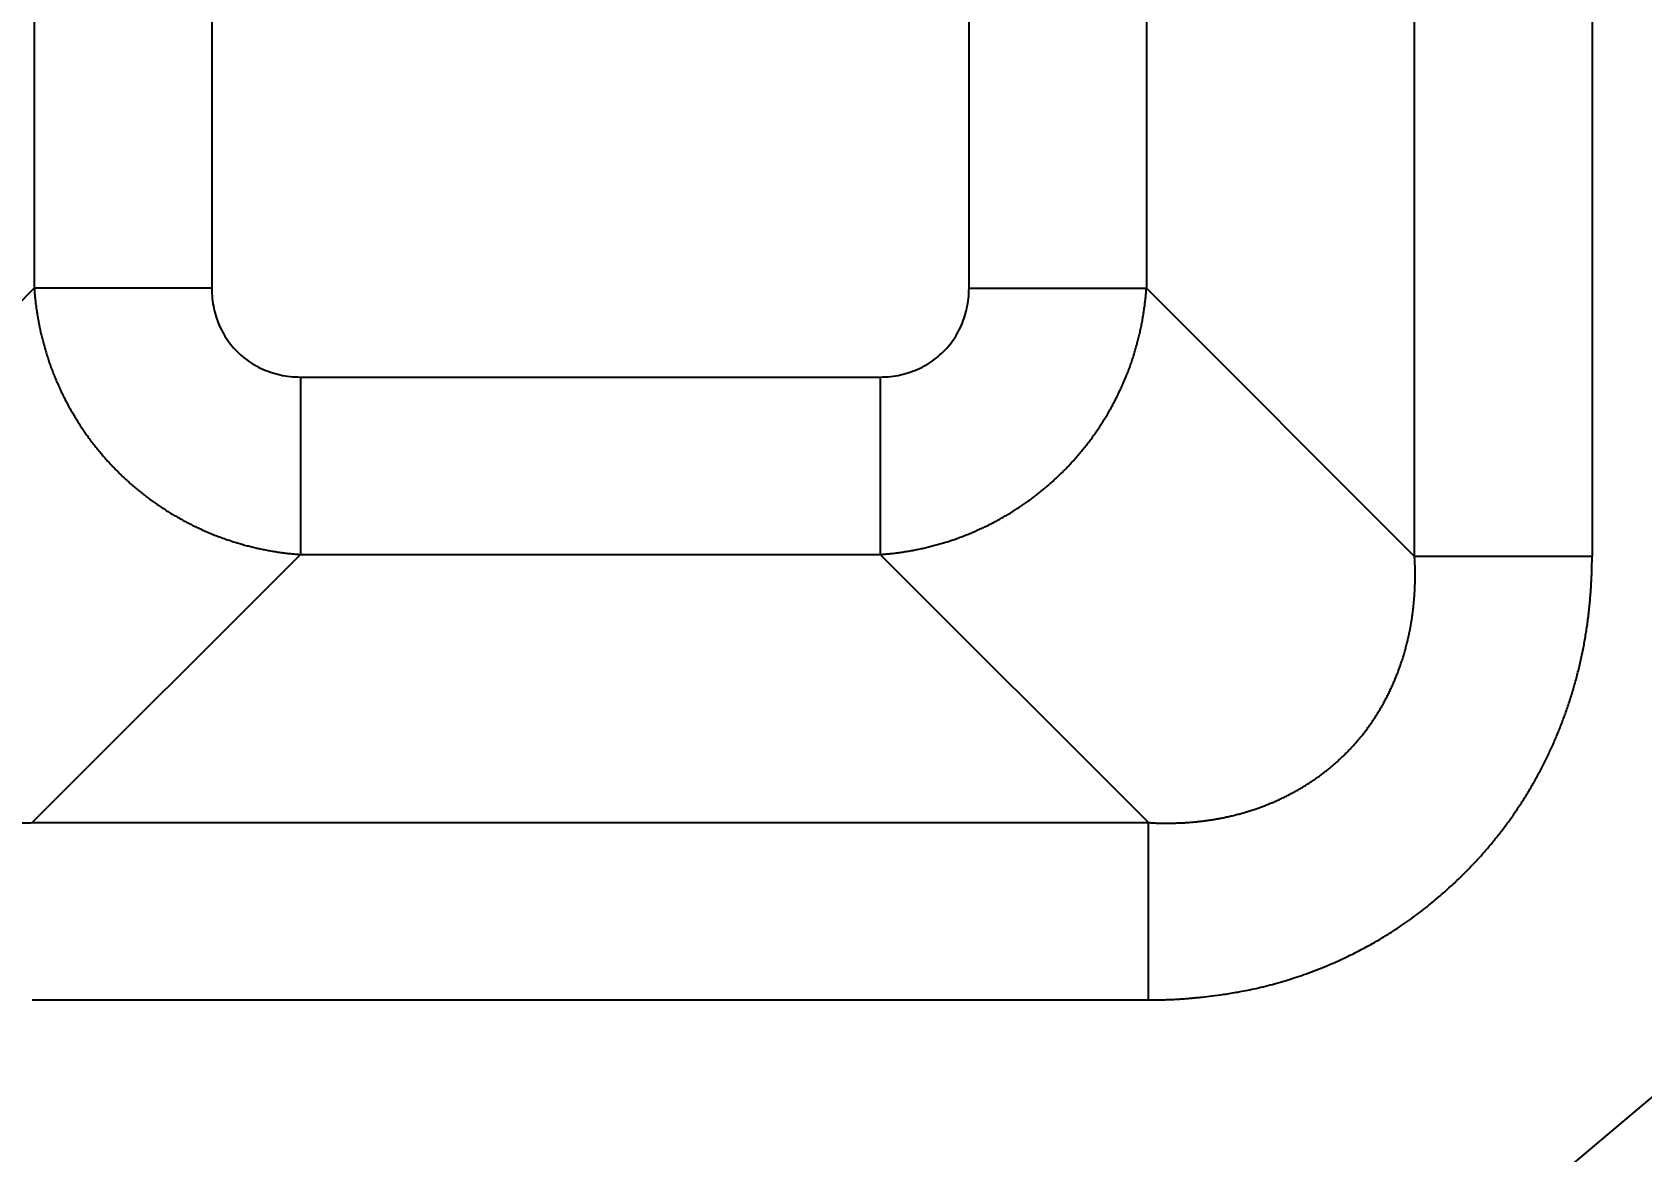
# Model space of a CAD drawing. Header units: millimetres. Extents: x -1286 to 291, y 5350 to 5880.
# Drawn here: x -1041.22 to -1023.98, y 5717.81 to 5729.8 of the extents above; entities that cross this region are included whole.
import ezdxf

# ---------------------------------------------------------------- set-up
doc = ezdxf.new("R2010")
doc.units = ezdxf.units.MM
doc.layers.add('dim', color=82, linetype='Continuous', lineweight=9)
doc.layers.add('粗实线层', color=7, linetype='Continuous', lineweight=35)
doc.dimstyles.new('ISO-25', dxfattribs={"dimscale": 1.5, "dimtxt": 2.5, "dimasz": 2.5, "dimexe": 1.25, "dimexo": 0.625, "dimtad": 1, "dimtxsty": 'Standard', "dimcen": 2.5, "dimadec": 0, "dimazin": 0, "dimtfac": 1, "dimtmove": 0, "dimatfit": 3, "dimfxl": 0, "dimarcsym": 0})

# ---------------------------------------------------------------- blocks, each defined once
blk = doc.blocks.new('*D39')
at = {"layer": 'Defpoints', "color": 0, "lineweight": 18, "transparency": 16777216}
for p in [(-981.514, 5754.075), (-1136.803, 5623.235)]:
    blk.add_point(p, dxfattribs=at)
at = {"layer": 'dim', "color": 0, "lineweight": -2, "transparency": 16777216}
for p, q in [((-931.597, 5796.133), (-979.219, 5756.008)), ((-1136.803, 5623.235), (-981.514, 5754.075)), ((-1139.097, 5621.302), (-1141.391, 5619.369))]:
    blk.add_line(p, q, dxfattribs=at)
at = {"layer": 'dim', "color": 0, "lineweight": 18, "transparency": 16777216}
for points in [[(-979.542, 5756.391), (-978.897, 5755.626), (-981.514, 5754.075)], [(-1139.419, 5621.684), (-1138.775, 5620.92), (-1136.803, 5623.235)]]:
    blk.add_solid(points, dxfattribs=at)
at = {"layer": 'dim', "color": 0, "lineweight": 18, "transparency": 16777216, "insert": (-942.427, 5790.849), "char_height": 3.75, "attachment_point": 5, "rotation": 40.1161}
blk.add_mtext('∅203,06', dxfattribs=at)

msp = doc.modelspace()

# ---------------------------------------------------------------- linework, layer by layer
at = {"layer": '粗实线层', "lineweight": 25}
for p, q in [((-1026.41, 5724.183), (-1026.41, 5736.14)), ((-1024.509, 5736.14), (-1024.509, 5724.183)), ((-1041.196, 5733.267), (-1041.196, 5727.056)), ((-1039.295, 5733.267), (-1039.295, 5727.056)), ((-1031.183, 5727.056), (-1031.183, 5733.267)), ((-1029.283, 5733.267), (-1029.283, 5727.056)), ((-1041.196, 5727.056), (-1044.069, 5724.183)), ((-1029.283, 5727.056), (-1026.41, 5724.183)), ((-1038.345, 5726.106), (-1032.134, 5726.106)), ((-1038.345, 5724.205), (-1041.218, 5721.332)), ((-1038.345, 5724.205), (-1032.134, 5724.205)), ((-1032.134, 5724.205), (-1029.261, 5721.332)), ((-1041.218, 5721.332), (-1029.261, 5721.332)), ((-1041.218, 5719.432), (-1029.261, 5719.432))]:
    msp.add_line(p, q, dxfattribs=at)
for radius in [87.342, 87.216, 86.564]:
    msp.add_circle((-1053.128, 5688.655), radius, dxfattribs=at)
for centre, radius, start, end in [((-1059.158, 5688.655), 102.402, 14.30847, 151.42209), ((-1059.158, 5688.655), 102.401, 14.30847, 151.42209), ((-1059.158, 5688.655), 102.032, 6.18953, 168.43129), ((-1059.158, 5688.655), 101.531, 6.18953, 168.40811), ((-1059.158, 5688.655), 100.442, 20.91041, 168.28064), ((-1059.158, 5688.655), 100.141, 20.91041, 168.28065), ((-1059.158, 5688.655), 100.022, 21.11656, 168.26666), ((-1059.158, 5688.655), 99.521, 21.13618, 168.17064), ((-1053.128, 5688.655), 86.224, 0.08059, 89.91941), ((-1053.128, 5688.655), 85.581, 0.90297, 89.09703), ((-1053.128, 5688.655), 83.696, 2.22396, 87.77604), ((-1053.128, 5688.655), 82.706, 2.58039, 87.41961)]:
    msp.add_arc(centre, radius, start, end, dxfattribs=at)
for points, knots in [([(-1041.196, 5727.056), (-1041.195, 5727.047), (-1041.194, 5727.029), (-1041.192, 5727.002), (-1041.189, 5726.976), (-1041.187, 5726.949), (-1041.184, 5726.922), (-1041.181, 5726.895), (-1041.177, 5726.869), (-1041.174, 5726.842), (-1041.17, 5726.815), (-1041.166, 5726.789), (-1041.161, 5726.762), (-1041.157, 5726.735), (-1041.152, 5726.709), (-1041.147, 5726.682), (-1041.142, 5726.656), (-1041.136, 5726.629), (-1041.131, 5726.603), (-1041.125, 5726.576), (-1041.118, 5726.55), (-1041.112, 5726.524), (-1041.105, 5726.497), (-1041.098, 5726.471), (-1041.091, 5726.445), (-1041.084, 5726.419), (-1041.076, 5726.393), (-1041.068, 5726.367), (-1041.06, 5726.341), (-1041.052, 5726.315), (-1041.044, 5726.289), (-1041.035, 5726.263), (-1041.026, 5726.237), (-1041.017, 5726.212), (-1041.007, 5726.186), (-1040.997, 5726.161), (-1040.987, 5726.135), (-1040.977, 5726.11), (-1040.967, 5726.085), (-1040.956, 5726.059), (-1040.945, 5726.034), (-1040.934, 5726.009), (-1040.923, 5725.984), (-1040.912, 5725.959), (-1040.9, 5725.935), (-1040.888, 5725.91), (-1040.876, 5725.885), (-1040.863, 5725.861), (-1040.85, 5725.837), (-1040.838, 5725.812), (-1040.824, 5725.788), (-1040.811, 5725.764), (-1040.798, 5725.74), (-1040.784, 5725.717), (-1040.77, 5725.693), (-1040.756, 5725.669), (-1040.741, 5725.646), (-1040.727, 5725.622), (-1040.712, 5725.599), (-1040.697, 5725.576), (-1040.682, 5725.553), (-1040.666, 5725.53), (-1040.65, 5725.508), (-1040.635, 5725.485), (-1040.618, 5725.463), (-1040.602, 5725.441), (-1040.586, 5725.418), (-1040.569, 5725.396), (-1040.552, 5725.375), (-1040.535, 5725.353), (-1040.518, 5725.331), (-1040.5, 5725.31), (-1040.482, 5725.289), (-1040.465, 5725.268), (-1040.447, 5725.247), (-1040.428, 5725.226), (-1040.41, 5725.206), (-1040.391, 5725.185), (-1040.372, 5725.165), (-1040.353, 5725.145), (-1040.334, 5725.125), (-1040.315, 5725.105), (-1040.295, 5725.086), (-1040.276, 5725.066), (-1040.256, 5725.047), (-1040.236, 5725.028), (-1040.215, 5725.009), (-1040.195, 5724.991), (-1040.174, 5724.972), (-1040.154, 5724.954), (-1040.133, 5724.936), (-1040.112, 5724.918), (-1040.091, 5724.9), (-1040.069, 5724.883), (-1040.048, 5724.866), (-1040.026, 5724.849), (-1040.004, 5724.832), (-1039.982, 5724.815), (-1039.96, 5724.799), (-1039.938, 5724.782), (-1039.915, 5724.766), (-1039.893, 5724.75), (-1039.87, 5724.735), (-1039.847, 5724.719), (-1039.824, 5724.704), (-1039.801, 5724.689), (-1039.778, 5724.674), (-1039.755, 5724.659), (-1039.731, 5724.645), (-1039.708, 5724.631), (-1039.684, 5724.617), (-1039.66, 5724.603), (-1039.636, 5724.59), (-1039.612, 5724.576), (-1039.588, 5724.563), (-1039.564, 5724.55), (-1039.54, 5724.538), (-1039.515, 5724.525), (-1039.491, 5724.513), (-1039.466, 5724.501), (-1039.441, 5724.489), (-1039.416, 5724.478), (-1039.391, 5724.466), (-1039.366, 5724.455), (-1039.341, 5724.445), (-1039.316, 5724.434), (-1039.291, 5724.424), (-1039.265, 5724.413), (-1039.24, 5724.404), (-1039.215, 5724.394), (-1039.189, 5724.384), (-1039.163, 5724.375), (-1039.138, 5724.366), (-1039.112, 5724.357), (-1039.086, 5724.349), (-1039.06, 5724.341), (-1039.034, 5724.332), (-1039.008, 5724.325), (-1038.982, 5724.317), (-1038.956, 5724.31), (-1038.93, 5724.302), (-1038.903, 5724.296), (-1038.877, 5724.289), (-1038.851, 5724.282), (-1038.824, 5724.276), (-1038.798, 5724.27), (-1038.772, 5724.265), (-1038.745, 5724.259), (-1038.719, 5724.254), (-1038.692, 5724.249), (-1038.665, 5724.244), (-1038.639, 5724.24), (-1038.612, 5724.235), (-1038.585, 5724.231), (-1038.559, 5724.227), (-1038.532, 5724.224), (-1038.505, 5724.22), (-1038.479, 5724.217), (-1038.452, 5724.214), (-1038.425, 5724.212), (-1038.399, 5724.209), (-1038.372, 5724.207), (-1038.354, 5724.206), (-1038.345, 5724.205)], [0, 0, 0, 0, 0.006177, 0.012354, 0.018532, 0.024711, 0.030891, 0.037071, 0.043252, 0.049434, 0.055616, 0.061799, 0.067982, 0.074166, 0.080351, 0.086537, 0.092724, 0.098912, 0.105101, 0.11129, 0.117481, 0.123672, 0.129864, 0.136058, 0.142251, 0.148446, 0.154641, 0.160838, 0.167034, 0.173232, 0.179431, 0.18563, 0.19183, 0.198031, 0.204233, 0.210436, 0.21664, 0.222845, 0.229051, 0.235259, 0.241468, 0.247678, 0.25389, 0.260103, 0.266319, 0.272535, 0.278754, 0.284973, 0.291194, 0.297416, 0.30364, 0.309864, 0.31609, 0.322316, 0.328543, 0.334772, 0.341001, 0.347231, 0.353461, 0.359693, 0.365925, 0.372158, 0.378391, 0.384625, 0.39086, 0.397095, 0.403332, 0.409568, 0.415806, 0.422044, 0.428283, 0.434523, 0.440763, 0.447004, 0.453245, 0.459486, 0.465728, 0.47197, 0.478212, 0.484455, 0.490697, 0.49694, 0.503183, 0.509425, 0.515668, 0.52191, 0.528152, 0.534393, 0.540634, 0.546875, 0.553116, 0.559355, 0.565595, 0.571833, 0.578071, 0.584309, 0.590546, 0.596782, 0.603018, 0.609253, 0.615487, 0.621721, 0.627954, 0.634187, 0.640418, 0.64665, 0.65288, 0.659109, 0.665338, 0.671565, 0.677791, 0.684017, 0.690241, 0.696464, 0.702686, 0.708906, 0.715125, 0.721342, 0.727558, 0.733772, 0.739985, 0.746196, 0.752405, 0.758614, 0.764821, 0.771027, 0.777231, 0.783435, 0.789638, 0.79584, 0.802041, 0.808241, 0.81444, 0.820639, 0.826837, 0.833033, 0.839229, 0.845424, 0.851618, 0.857812, 0.864004, 0.870196, 0.876386, 0.882575, 0.888763, 0.894951, 0.901137, 0.907322, 0.913506, 0.91969, 0.925872, 0.932054, 0.938235, 0.944415, 0.950595, 0.956774, 0.962951, 0.969128, 0.975305, 0.98148, 0.987654, 0.993828, 1, 1, 1, 1]), ([(-1032.134, 5724.205), (-1032.125, 5724.206), (-1032.107, 5724.207), (-1032.08, 5724.209), (-1032.053, 5724.212), (-1032.027, 5724.214), (-1032, 5724.217), (-1031.973, 5724.22), (-1031.946, 5724.224), (-1031.92, 5724.227), (-1031.893, 5724.231), (-1031.866, 5724.235), (-1031.84, 5724.24), (-1031.813, 5724.244), (-1031.786, 5724.249), (-1031.76, 5724.254), (-1031.733, 5724.259), (-1031.707, 5724.265), (-1031.68, 5724.27), (-1031.654, 5724.276), (-1031.628, 5724.283), (-1031.601, 5724.289), (-1031.575, 5724.296), (-1031.549, 5724.303), (-1031.522, 5724.31), (-1031.496, 5724.317), (-1031.47, 5724.325), (-1031.444, 5724.333), (-1031.418, 5724.341), (-1031.392, 5724.349), (-1031.366, 5724.357), (-1031.341, 5724.366), (-1031.315, 5724.375), (-1031.289, 5724.384), (-1031.264, 5724.394), (-1031.238, 5724.404), (-1031.213, 5724.414), (-1031.187, 5724.424), (-1031.162, 5724.434), (-1031.137, 5724.445), (-1031.112, 5724.456), (-1031.087, 5724.467), (-1031.062, 5724.478), (-1031.037, 5724.489), (-1031.012, 5724.501), (-1030.988, 5724.513), (-1030.963, 5724.525), (-1030.939, 5724.538), (-1030.914, 5724.551), (-1030.89, 5724.563), (-1030.866, 5724.577), (-1030.842, 5724.59), (-1030.818, 5724.603), (-1030.794, 5724.617), (-1030.77, 5724.631), (-1030.747, 5724.645), (-1030.723, 5724.66), (-1030.7, 5724.674), (-1030.677, 5724.689), (-1030.654, 5724.704), (-1030.631, 5724.719), (-1030.608, 5724.735), (-1030.585, 5724.751), (-1030.563, 5724.766), (-1030.54, 5724.783), (-1030.518, 5724.799), (-1030.496, 5724.815), (-1030.474, 5724.832), (-1030.452, 5724.849), (-1030.431, 5724.866), (-1030.409, 5724.883), (-1030.388, 5724.901), (-1030.366, 5724.918), (-1030.345, 5724.936), (-1030.325, 5724.954), (-1030.304, 5724.973), (-1030.283, 5724.991), (-1030.263, 5725.01), (-1030.243, 5725.029), (-1030.223, 5725.048), (-1030.203, 5725.067), (-1030.183, 5725.086), (-1030.163, 5725.106), (-1030.144, 5725.125), (-1030.125, 5725.145), (-1030.106, 5725.165), (-1030.087, 5725.186), (-1030.068, 5725.206), (-1030.05, 5725.227), (-1030.032, 5725.247), (-1030.014, 5725.268), (-1029.996, 5725.289), (-1029.978, 5725.31), (-1029.961, 5725.332), (-1029.943, 5725.353), (-1029.926, 5725.375), (-1029.909, 5725.397), (-1029.893, 5725.419), (-1029.876, 5725.441), (-1029.86, 5725.463), (-1029.844, 5725.486), (-1029.828, 5725.508), (-1029.812, 5725.531), (-1029.797, 5725.554), (-1029.782, 5725.577), (-1029.766, 5725.6), (-1029.752, 5725.623), (-1029.737, 5725.646), (-1029.723, 5725.67), (-1029.708, 5725.693), (-1029.694, 5725.717), (-1029.681, 5725.741), (-1029.667, 5725.765), (-1029.654, 5725.789), (-1029.641, 5725.813), (-1029.628, 5725.837), (-1029.615, 5725.861), (-1029.603, 5725.886), (-1029.591, 5725.91), (-1029.579, 5725.935), (-1029.567, 5725.96), (-1029.555, 5725.985), (-1029.544, 5726.01), (-1029.533, 5726.035), (-1029.522, 5726.06), (-1029.512, 5726.085), (-1029.501, 5726.11), (-1029.491, 5726.136), (-1029.481, 5726.161), (-1029.471, 5726.186), (-1029.462, 5726.212), (-1029.453, 5726.238), (-1029.444, 5726.263), (-1029.435, 5726.289), (-1029.426, 5726.315), (-1029.418, 5726.341), (-1029.41, 5726.367), (-1029.402, 5726.393), (-1029.395, 5726.419), (-1029.387, 5726.445), (-1029.38, 5726.471), (-1029.373, 5726.498), (-1029.366, 5726.524), (-1029.36, 5726.55), (-1029.354, 5726.577), (-1029.348, 5726.603), (-1029.342, 5726.629), (-1029.337, 5726.656), (-1029.331, 5726.682), (-1029.326, 5726.709), (-1029.322, 5726.736), (-1029.317, 5726.762), (-1029.313, 5726.789), (-1029.309, 5726.815), (-1029.305, 5726.842), (-1029.301, 5726.869), (-1029.298, 5726.896), (-1029.295, 5726.922), (-1029.292, 5726.949), (-1029.289, 5726.976), (-1029.287, 5727.002), (-1029.285, 5727.029), (-1029.283, 5727.047), (-1029.283, 5727.056)], [0, 0, 0, 0, 0.006177, 0.012354, 0.018532, 0.024711, 0.030891, 0.037071, 0.043252, 0.049434, 0.055616, 0.061799, 0.067982, 0.074166, 0.080351, 0.086537, 0.092724, 0.098912, 0.105101, 0.11129, 0.117481, 0.123672, 0.129864, 0.136058, 0.142251, 0.148446, 0.154641, 0.160838, 0.167034, 0.173232, 0.179431, 0.18563, 0.19183, 0.198031, 0.204233, 0.210436, 0.21664, 0.222845, 0.229051, 0.235259, 0.241468, 0.247678, 0.25389, 0.260103, 0.266319, 0.272535, 0.278754, 0.284973, 0.291194, 0.297416, 0.30364, 0.309864, 0.31609, 0.322316, 0.328543, 0.334772, 0.341001, 0.347231, 0.353461, 0.359693, 0.365925, 0.372158, 0.378391, 0.384625, 0.39086, 0.397095, 0.403332, 0.409568, 0.415806, 0.422044, 0.428283, 0.434523, 0.440763, 0.447004, 0.453245, 0.459486, 0.465728, 0.47197, 0.478212, 0.484455, 0.490697, 0.49694, 0.503183, 0.509425, 0.515668, 0.52191, 0.528152, 0.534393, 0.540634, 0.546875, 0.553116, 0.559355, 0.565595, 0.571833, 0.578071, 0.584309, 0.590546, 0.596782, 0.603018, 0.609253, 0.615487, 0.621721, 0.627954, 0.634187, 0.640418, 0.64665, 0.65288, 0.659109, 0.665338, 0.671565, 0.677791, 0.684017, 0.690241, 0.696464, 0.702686, 0.708906, 0.715125, 0.721342, 0.727558, 0.733772, 0.739985, 0.746196, 0.752405, 0.758614, 0.764821, 0.771027, 0.777231, 0.783435, 0.789638, 0.79584, 0.802041, 0.808241, 0.81444, 0.820639, 0.826837, 0.833033, 0.839229, 0.845424, 0.851618, 0.857812, 0.864004, 0.870196, 0.876386, 0.882575, 0.888763, 0.894951, 0.901137, 0.907322, 0.913506, 0.91969, 0.925872, 0.932054, 0.938235, 0.944415, 0.950595, 0.956774, 0.962951, 0.969128, 0.975305, 0.98148, 0.987654, 0.993828, 1, 1, 1, 1]), ([(-1031.183, 5727.056), (-1031.08, 5727.056), (-1030.976, 5727.056), (-1030.771, 5727.056), (-1030.669, 5727.056), (-1030.472, 5727.056), (-1030.375, 5727.056), (-1030.19, 5727.056), (-1030.101, 5727.056), (-1029.932, 5727.056), (-1029.852, 5727.056), (-1029.703, 5727.056), (-1029.635, 5727.056), (-1029.511, 5727.056), (-1029.455, 5727.056), (-1029.358, 5727.056), (-1029.317, 5727.056), (-1029.283, 5727.056)], [0, 0, 0, 0, 0.125, 0.125, 0.25, 0.25, 0.375, 0.375, 0.5, 0.5, 0.625, 0.625, 0.75, 0.75, 0.875, 0.875, 1, 1, 1, 1]), ([(-1038.345, 5726.106), (-1038.345, 5726.002), (-1038.345, 5725.898), (-1038.345, 5725.693), (-1038.345, 5725.592), (-1038.345, 5725.394), (-1038.345, 5725.298), (-1038.345, 5725.112), (-1038.345, 5725.023), (-1038.345, 5724.854), (-1038.345, 5724.774), (-1038.345, 5724.626), (-1038.345, 5724.557), (-1038.345, 5724.433), (-1038.345, 5724.377), (-1038.345, 5724.28), (-1038.345, 5724.239), (-1038.345, 5724.205)], [0, 0, 0, 0, 0.125, 0.125, 0.25, 0.25, 0.375, 0.375, 0.5, 0.5, 0.625, 0.625, 0.75, 0.75, 0.875, 0.875, 1, 1, 1, 1]), ([(-1044.069, 5724.183), (-1044.069, 5724.174), (-1044.07, 5724.156), (-1044.072, 5724.129), (-1044.073, 5724.102), (-1044.074, 5724.076), (-1044.074, 5724.049), (-1044.075, 5724.022), (-1044.075, 5723.996), (-1044.075, 5723.969), (-1044.074, 5723.943), (-1044.074, 5723.916), (-1044.073, 5723.89), (-1044.072, 5723.864), (-1044.071, 5723.838), (-1044.07, 5723.812), (-1044.068, 5723.786), (-1044.067, 5723.76), (-1044.065, 5723.734), (-1044.063, 5723.709), (-1044.06, 5723.683), (-1044.058, 5723.658), (-1044.055, 5723.632), (-1044.052, 5723.607), (-1044.049, 5723.582), (-1044.045, 5723.557), (-1044.042, 5723.532), (-1044.038, 5723.507), (-1044.034, 5723.482), (-1044.03, 5723.457), (-1044.025, 5723.433), (-1044.021, 5723.408), (-1044.016, 5723.384), (-1044.011, 5723.359), (-1044.006, 5723.335), (-1044, 5723.311), (-1043.995, 5723.287), (-1043.989, 5723.263), (-1043.983, 5723.239), (-1043.977, 5723.216), (-1043.97, 5723.192), (-1043.964, 5723.169), (-1043.957, 5723.146), (-1043.95, 5723.122), (-1043.943, 5723.099), (-1043.936, 5723.076), (-1043.928, 5723.054), (-1043.921, 5723.031), (-1043.913, 5723.008), (-1043.905, 5722.986), (-1043.896, 5722.963), (-1043.888, 5722.941), (-1043.879, 5722.919), (-1043.871, 5722.897), (-1043.862, 5722.875), (-1043.853, 5722.854), (-1043.843, 5722.832), (-1043.834, 5722.811), (-1043.824, 5722.789), (-1043.815, 5722.768), (-1043.805, 5722.747), (-1043.795, 5722.726), (-1043.784, 5722.705), (-1043.774, 5722.685), (-1043.763, 5722.664), (-1043.752, 5722.644), (-1043.741, 5722.624), (-1043.73, 5722.604), (-1043.719, 5722.584), (-1043.708, 5722.564), (-1043.696, 5722.544), (-1043.684, 5722.525), (-1043.672, 5722.505), (-1043.66, 5722.486), (-1043.648, 5722.467), (-1043.636, 5722.448), (-1043.623, 5722.429), (-1043.61, 5722.411), (-1043.598, 5722.392), (-1043.585, 5722.374), (-1043.571, 5722.356), (-1043.558, 5722.338), (-1043.545, 5722.32), (-1043.531, 5722.302), (-1043.517, 5722.284), (-1043.504, 5722.267), (-1043.49, 5722.25), (-1043.475, 5722.232), (-1043.461, 5722.215), (-1043.447, 5722.199), (-1043.432, 5722.182), (-1043.418, 5722.165), (-1043.403, 5722.149), (-1043.388, 5722.133), (-1043.373, 5722.117), (-1043.357, 5722.101), (-1043.342, 5722.085), (-1043.302, 5722.045), (-1043.236, 5721.983), (-1043.141, 5721.901), (-1043.04, 5721.824), (-1042.935, 5721.752), (-1042.825, 5721.685), (-1042.711, 5721.623), (-1042.593, 5721.566), (-1042.471, 5721.515), (-1042.376, 5721.481), (-1042.309, 5721.459), (-1042.271, 5721.448), (-1042.233, 5721.436), (-1042.193, 5721.426), (-1042.152, 5721.415), (-1042.11, 5721.405), (-1042.067, 5721.396), (-1042.023, 5721.386), (-1041.977, 5721.378), (-1041.93, 5721.37), (-1041.883, 5721.362), (-1041.833, 5721.355), (-1041.783, 5721.349), (-1041.732, 5721.344), (-1041.679, 5721.339), (-1041.625, 5721.335), (-1041.571, 5721.332), (-1041.514, 5721.329), (-1041.457, 5721.328), (-1041.399, 5721.327), (-1041.34, 5721.328), (-1041.279, 5721.329), (-1041.238, 5721.331), (-1041.218, 5721.332)], [0, 0, 0, 0, 0.005911, 0.011803, 0.017677, 0.023533, 0.029371, 0.035192, 0.040994, 0.046778, 0.052545, 0.058295, 0.064027, 0.069741, 0.075439, 0.081119, 0.086782, 0.092429, 0.098058, 0.103671, 0.109267, 0.114847, 0.120411, 0.125958, 0.131489, 0.137004, 0.142504, 0.147987, 0.153455, 0.158907, 0.164344, 0.169765, 0.175172, 0.180563, 0.185939, 0.191301, 0.196648, 0.20198, 0.207298, 0.212602, 0.217891, 0.223167, 0.228428, 0.233676, 0.23891, 0.244131, 0.249338, 0.254532, 0.259713, 0.264881, 0.270036, 0.275178, 0.280308, 0.285426, 0.290532, 0.295625, 0.300706, 0.305776, 0.310834, 0.31588, 0.320915, 0.325939, 0.330952, 0.335954, 0.340946, 0.345927, 0.350897, 0.355857, 0.360807, 0.365747, 0.370677, 0.375598, 0.380509, 0.385411, 0.390304, 0.395188, 0.400063, 0.40493, 0.409788, 0.414638, 0.41948, 0.424313, 0.42914, 0.433958, 0.438769, 0.443573, 0.44837, 0.453159, 0.457943, 0.462719, 0.467489, 0.472253, 0.477012, 0.481764, 0.48651, 0.491252, 0.495988, 0.500718, 0.52767, 0.554773, 0.582059, 0.609558, 0.6373, 0.665313, 0.693625, 0.722263, 0.751253, 0.759498, 0.76797, 0.776671, 0.785601, 0.794763, 0.804156, 0.813782, 0.823642, 0.833736, 0.844065, 0.85463, 0.865431, 0.87647, 0.887746, 0.89926, 0.911013, 0.923005, 0.935236, 0.947707, 0.960419, 0.973372, 0.986565, 1, 1, 1, 1]), ([(-1029.261, 5719.432), (-1029.248, 5719.432), (-1029.224, 5719.432), (-1029.187, 5719.432), (-1029.152, 5719.433), (-1029.117, 5719.434), (-1029.084, 5719.435), (-1029.051, 5719.436), (-1029.019, 5719.437), (-1028.988, 5719.439), (-1028.958, 5719.441), (-1028.929, 5719.442), (-1028.901, 5719.444), (-1028.874, 5719.446), (-1028.847, 5719.448), (-1028.822, 5719.45), (-1028.797, 5719.452), (-1028.773, 5719.455), (-1028.75, 5719.457), (-1028.728, 5719.459), (-1028.707, 5719.461), (-1028.658, 5719.466), (-1028.573, 5719.476), (-1028.445, 5719.493), (-1028.296, 5719.518), (-1028.123, 5719.552), (-1027.934, 5719.598), (-1027.739, 5719.655), (-1027.549, 5719.719), (-1027.371, 5719.788), (-1027.202, 5719.862), (-1027.04, 5719.94), (-1026.878, 5720.026), (-1026.716, 5720.121), (-1026.552, 5720.226), (-1026.392, 5720.34), (-1026.242, 5720.458), (-1026.106, 5720.573), (-1025.983, 5720.685), (-1025.893, 5720.772), (-1025.83, 5720.837), (-1025.789, 5720.879), (-1025.748, 5720.922), (-1025.708, 5720.966), (-1025.669, 5721.011), (-1025.629, 5721.056), (-1025.591, 5721.102), (-1025.552, 5721.149), (-1025.514, 5721.196), (-1025.477, 5721.244), (-1025.44, 5721.293), (-1025.404, 5721.342), (-1025.368, 5721.392), (-1025.333, 5721.442), (-1025.299, 5721.494), (-1025.265, 5721.545), (-1025.231, 5721.598), (-1025.198, 5721.651), (-1025.166, 5721.705), (-1025.135, 5721.759), (-1025.104, 5721.814), (-1025.074, 5721.87), (-1025.044, 5721.926), (-1025.015, 5721.982), (-1024.987, 5722.04), (-1024.96, 5722.098), (-1024.933, 5722.156), (-1024.907, 5722.215), (-1024.882, 5722.274), (-1024.857, 5722.334), (-1024.834, 5722.395), (-1024.811, 5722.456), (-1024.789, 5722.517), (-1024.767, 5722.579), (-1024.747, 5722.642), (-1024.727, 5722.705), (-1024.708, 5722.768), (-1024.69, 5722.832), (-1024.672, 5722.896), (-1024.656, 5722.961), (-1024.64, 5723.026), (-1024.625, 5723.092), (-1024.612, 5723.157), (-1024.598, 5723.224), (-1024.586, 5723.29), (-1024.575, 5723.357), (-1024.564, 5723.424), (-1024.555, 5723.492), (-1024.546, 5723.56), (-1024.539, 5723.628), (-1024.532, 5723.697), (-1024.526, 5723.765), (-1024.521, 5723.834), (-1024.517, 5723.904), (-1024.513, 5723.973), (-1024.511, 5724.043), (-1024.51, 5724.113), (-1024.509, 5724.16), (-1024.509, 5724.183)], [0, 0, 0, 0, 0.004956, 0.009794, 0.014513, 0.019115, 0.023598, 0.027963, 0.032209, 0.036337, 0.040347, 0.044238, 0.04801, 0.051664, 0.055199, 0.058615, 0.061912, 0.06509, 0.06815, 0.071091, 0.073913, 0.076616, 0.090894, 0.108111, 0.128274, 0.151386, 0.178814, 0.205869, 0.232556, 0.258875, 0.282249, 0.306185, 0.330682, 0.35574, 0.381361, 0.408568, 0.434066, 0.45785, 0.47992, 0.500277, 0.508121, 0.515994, 0.523895, 0.531825, 0.539783, 0.54777, 0.555785, 0.563828, 0.5719, 0.579999, 0.588127, 0.596282, 0.604464, 0.612674, 0.620911, 0.629175, 0.637466, 0.645785, 0.65413, 0.662503, 0.670903, 0.67933, 0.687785, 0.696266, 0.704775, 0.71331, 0.721872, 0.730461, 0.739075, 0.747715, 0.756381, 0.765071, 0.773787, 0.782528, 0.791294, 0.800087, 0.808905, 0.81775, 0.82662, 0.835517, 0.844441, 0.85339, 0.862365, 0.871366, 0.880393, 0.889445, 0.898522, 0.907623, 0.916749, 0.9259, 0.935076, 0.944277, 0.953502, 0.962753, 0.972028, 0.981328, 0.990652, 1, 1, 1, 1]), ([(-1029.261, 5721.332), (-1029.252, 5721.332), (-1029.234, 5721.331), (-1029.207, 5721.329), (-1029.18, 5721.328), (-1029.153, 5721.327), (-1029.126, 5721.327), (-1029.099, 5721.326), (-1029.073, 5721.326), (-1029.046, 5721.326), (-1029.02, 5721.326), (-1028.993, 5721.327), (-1028.967, 5721.328), (-1028.941, 5721.329), (-1028.915, 5721.33), (-1028.889, 5721.331), (-1028.863, 5721.332), (-1028.837, 5721.334), (-1028.811, 5721.336), (-1028.785, 5721.338), (-1028.76, 5721.341), (-1028.734, 5721.343), (-1028.709, 5721.346), (-1028.683, 5721.349), (-1028.658, 5721.352), (-1028.633, 5721.356), (-1028.608, 5721.359), (-1028.583, 5721.363), (-1028.558, 5721.367), (-1028.534, 5721.371), (-1028.509, 5721.376), (-1028.484, 5721.38), (-1028.46, 5721.385), (-1028.436, 5721.39), (-1028.412, 5721.395), (-1028.387, 5721.401), (-1028.363, 5721.406), (-1028.34, 5721.412), (-1028.316, 5721.418), (-1028.292, 5721.424), (-1028.269, 5721.431), (-1028.245, 5721.437), (-1028.222, 5721.444), (-1028.199, 5721.451), (-1028.176, 5721.458), (-1028.153, 5721.465), (-1028.13, 5721.473), (-1028.107, 5721.48), (-1028.085, 5721.488), (-1028.062, 5721.496), (-1028.04, 5721.504), (-1028.018, 5721.513), (-1027.996, 5721.521), (-1027.974, 5721.53), (-1027.952, 5721.539), (-1027.93, 5721.548), (-1027.909, 5721.557), (-1027.887, 5721.567), (-1027.866, 5721.576), (-1027.845, 5721.586), (-1027.824, 5721.596), (-1027.803, 5721.606), (-1027.782, 5721.616), (-1027.762, 5721.627), (-1027.741, 5721.637), (-1027.721, 5721.648), (-1027.701, 5721.659), (-1027.681, 5721.67), (-1027.661, 5721.681), (-1027.641, 5721.693), (-1027.621, 5721.704), (-1027.602, 5721.716), (-1027.583, 5721.728), (-1027.564, 5721.74), (-1027.544, 5721.752), (-1027.526, 5721.764), (-1027.507, 5721.777), (-1027.488, 5721.789), (-1027.47, 5721.802), (-1027.452, 5721.815), (-1027.433, 5721.828), (-1027.415, 5721.841), (-1027.398, 5721.854), (-1027.38, 5721.868), (-1027.362, 5721.882), (-1027.345, 5721.895), (-1027.328, 5721.909), (-1027.311, 5721.923), (-1027.294, 5721.937), (-1027.277, 5721.952), (-1027.26, 5721.966), (-1027.244, 5721.981), (-1027.228, 5721.996), (-1027.212, 5722.01), (-1027.196, 5722.025), (-1027.18, 5722.04), (-1027.164, 5722.056), (-1027.143, 5722.077), (-1027.117, 5722.104), (-1027.085, 5722.137), (-1027.054, 5722.171), (-1027.024, 5722.205), (-1026.995, 5722.24), (-1026.966, 5722.276), (-1026.937, 5722.313), (-1026.909, 5722.35), (-1026.882, 5722.388), (-1026.856, 5722.427), (-1026.83, 5722.466), (-1026.805, 5722.506), (-1026.78, 5722.546), (-1026.756, 5722.588), (-1026.733, 5722.629), (-1026.711, 5722.672), (-1026.689, 5722.715), (-1026.668, 5722.758), (-1026.647, 5722.802), (-1026.628, 5722.847), (-1026.609, 5722.892), (-1026.591, 5722.938), (-1026.574, 5722.985), (-1026.557, 5723.032), (-1026.541, 5723.079), (-1026.526, 5723.127), (-1026.512, 5723.176), (-1026.499, 5723.225), (-1026.487, 5723.274), (-1026.475, 5723.324), (-1026.464, 5723.375), (-1026.454, 5723.426), (-1026.445, 5723.477), (-1026.437, 5723.529), (-1026.43, 5723.582), (-1026.423, 5723.635), (-1026.418, 5723.688), (-1026.413, 5723.741), (-1026.409, 5723.795), (-1026.407, 5723.85), (-1026.405, 5723.904), (-1026.404, 5723.96), (-1026.404, 5724.015), (-1026.405, 5724.071), (-1026.407, 5724.127), (-1026.409, 5724.164), (-1026.41, 5724.183)], [0, 0, 0, 0, 0.005924, 0.011829, 0.017716, 0.023584, 0.029433, 0.035265, 0.041078, 0.046873, 0.05265, 0.058409, 0.06415, 0.069873, 0.075579, 0.081267, 0.086938, 0.092592, 0.098228, 0.103848, 0.10945, 0.115035, 0.120604, 0.126156, 0.131691, 0.13721, 0.142713, 0.1482, 0.15367, 0.159124, 0.164563, 0.169986, 0.175393, 0.180785, 0.186161, 0.191522, 0.196869, 0.2022, 0.207516, 0.212817, 0.218104, 0.223376, 0.228634, 0.233878, 0.239108, 0.244323, 0.249525, 0.254714, 0.259888, 0.26505, 0.270198, 0.275333, 0.280454, 0.285564, 0.29066, 0.295744, 0.300815, 0.305874, 0.310921, 0.315957, 0.32098, 0.325992, 0.330992, 0.33598, 0.340958, 0.345925, 0.35088, 0.355825, 0.36076, 0.365684, 0.370597, 0.375501, 0.380395, 0.385279, 0.390153, 0.395018, 0.399873, 0.40472, 0.409558, 0.414387, 0.419207, 0.424019, 0.428822, 0.433618, 0.438406, 0.443186, 0.447958, 0.452723, 0.457481, 0.462232, 0.466976, 0.471713, 0.476444, 0.481169, 0.485887, 0.4906, 0.495306, 0.500008, 0.509822, 0.519661, 0.529527, 0.539421, 0.549346, 0.559303, 0.569293, 0.579318, 0.589379, 0.599479, 0.609618, 0.619799, 0.630022, 0.64029, 0.650603, 0.660963, 0.671371, 0.68183, 0.69234, 0.702902, 0.713519, 0.724191, 0.734919, 0.745705, 0.756551, 0.767457, 0.778425, 0.789455, 0.80055, 0.811709, 0.822935, 0.834229, 0.845591, 0.857022, 0.868525, 0.880099, 0.891746, 0.903466, 0.915261, 0.927132, 0.93908, 0.951105, 0.963209, 0.975392, 0.987656, 1, 1, 1, 1]), ([(-1029.261, 5719.432), (-1029.261, 5719.536), (-1029.261, 5719.639), (-1029.261, 5719.844), (-1029.261, 5719.946), (-1029.261, 5720.143), (-1029.261, 5720.24), (-1029.261, 5720.425), (-1029.261, 5720.514), (-1029.261, 5720.683), (-1029.261, 5720.763), (-1029.261, 5720.912), (-1029.261, 5720.98), (-1029.261, 5721.104), (-1029.261, 5721.16), (-1029.261, 5721.257), (-1029.261, 5721.298), (-1029.261, 5721.332)], [0, 0, 0, 0, 0.125, 0.125, 0.25, 0.25, 0.375, 0.375, 0.5, 0.5, 0.625, 0.625, 0.75, 0.75, 0.875, 0.875, 1, 1, 1, 1])]:
    msp.add_open_spline(points, degree=3, knots=knots, dxfattribs=at)
for points, weights in [([(-1039.295, 5727.056), (-1040.183, 5727.056), (-1040.907, 5727.056), (-1041.196, 5727.056)], [1.10246344043, 0.965844453474, 0.965845519864, 1.1024666396]), ([(-1032.134, 5726.106), (-1032.134, 5725.218), (-1032.134, 5724.494), (-1032.134, 5724.205)], [1.10246344043, 0.965844453474, 0.965845519864, 1.1024666396]), ([(-1024.509, 5724.183), (-1025.398, 5724.183), (-1026.121, 5724.183), (-1026.41, 5724.183)], [1.10247137787, 0.965844680293, 0.965842874066, 1.10246595919])]:
    msp.add_rational_spline(points, weights, degree=3, dxfattribs=at)
for points in [[(-1039.295, 5727.056), (-1039.295, 5726.981), (-1039.28, 5726.836), (-1039.21, 5726.632), (-1039.099, 5726.451), (-1038.95, 5726.302), (-1038.769, 5726.191), (-1038.564, 5726.121), (-1038.42, 5726.106), (-1038.345, 5726.106)], [(-1032.134, 5726.106), (-1032.059, 5726.106), (-1031.914, 5726.121), (-1031.709, 5726.191), (-1031.529, 5726.302), (-1031.38, 5726.451), (-1031.268, 5726.632), (-1031.199, 5726.837), (-1031.183, 5726.981), (-1031.183, 5727.056)]]:
    msp.add_open_spline(points, degree=3, dxfattribs=at)

# ---------------------------------------------------------------- dimensions: what is measured, and where the dimension line sits
at = {"layer": 'dim', "lineweight": 18}
dim = msp.add_diameter_dim_2p(p1=(-1136.803, 5623.235), p2=(-981.514, 5754.075), dimstyle='ISO-25', override={"dimasz": 2, "dimexe": 0.49975, "dimexo": 0.49975, "dimgap": 0.49975}, dxfattribs=at)
dim.commit()
dim.dimension.update_dxf_attribs({"geometry": '*D39', "text_midpoint": (-940.534, 5788.603), "dimtype": 163})

doc.saveas('drawing.dxf')
